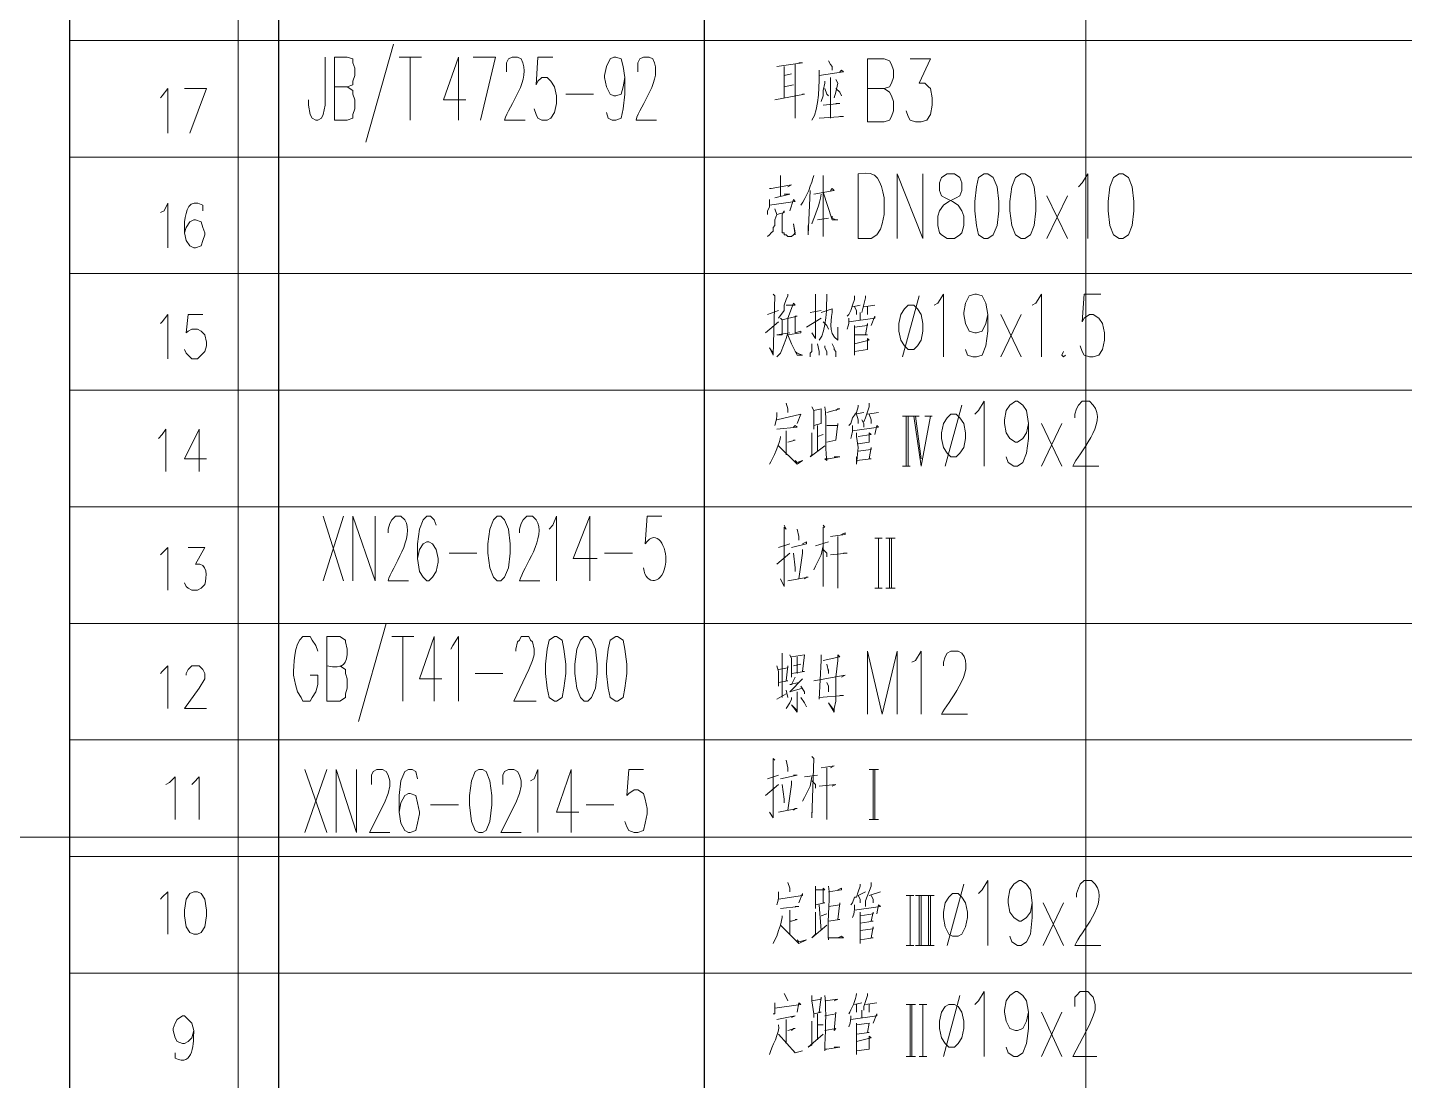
# Model space of a CAD drawing. Header units: millimetres. Extents: x 0 to 825, y 0 to 1167.
# Drawn here: x 556.7 to 690.6, y 209.8 to 312.3 of the extents above; entities that cross this region are included whole.
import ezdxf

# ---------------------------------------------------------------- set-up
doc = ezdxf.new("R2010")
doc.units = ezdxf.units.MM
doc.layers.add('1', color=7, linetype='Continuous')

msp = doc.modelspace()

# ---------------------------------------------------------------- linework, layer by layer
at = {"layer": '1', "color": 30, "lineweight": 9}
for points in [[(577.221732, 0.141732), (577.221732, 1166.901732)], [(659.661732, 0.141732), (659.661732, 1166.901732)], [(824.541732, 233.493732), (0.141732, 233.493732)]]:
    msp.add_lwpolyline(points, dxfattribs=at)
at = {"layer": '1', "color": 0, "lineweight": 25}
for points in [[(560.841732, 101.661732), (560.841732, 401.721732)], [(581.181732, 118.221732), (581.181732, 401.721732)], [(622.581732, 118.221732), (622.581732, 401.721732)]]:
    msp.add_lwpolyline(points, dxfattribs=at)
at = {"layer": '1', "color": 0, "lineweight": 9}
for points in [[(560.841732, 311.001732), (810.501732, 311.001732)], [(585.681732, 309.381732), (585.681732, 304.701732), (585.501732, 303.801732), (585.321732, 303.441732), (584.961732, 303.261732), (584.781732, 303.261732), (584.421732, 303.441732), (584.241732, 303.801732), (584.061732, 304.701732), (584.061732, 305.241732)], [(586.581732, 303.261732), (586.581732, 309.381732), (587.841732, 309.381732), (588.381732, 309.201732), (588.381732, 308.841732), (588.561732, 308.301732), (588.561732, 307.581732), (588.381732, 307.041732), (588.381732, 306.681732), (587.841732, 306.501732), (586.581732, 306.501732)], [(592.341732, 310.641732), (589.641732, 301.101732)], [(592.881732, 309.381732), (595.041732, 309.381732)], [(593.961732, 309.381732), (593.961732, 303.261732)], [(598.641732, 309.381732), (597.201732, 305.241732), (599.361732, 305.241732)], [(598.641732, 309.381732), (598.641732, 303.261732)], [(600.081732, 309.381732), (602.241732, 309.381732), (600.801732, 303.261732)], [(607.821732, 309.381732), (606.381732, 309.381732), (606.201732, 306.681732), (606.381732, 307.041732), (606.741732, 307.401732), (607.281732, 307.401732), (607.641732, 307.041732), (608.001732, 306.501732), (608.181732, 305.601732), (608.181732, 304.881732), (608.001732, 303.981732), (607.641732, 303.441732), (607.281732, 303.261732), (606.741732, 303.261732), (606.381732, 303.441732), (606.201732, 303.801732), (606.021732, 304.341732)], [(614.841732, 307.401732), (614.661732, 306.501732), (614.481732, 305.781732), (613.941732, 305.601732), (613.761732, 305.601732), (613.401732, 305.781732), (613.041732, 306.501732), (612.861732, 307.401732), (612.861732, 307.581732), (613.041732, 308.481732), (613.401732, 309.201732), (613.761732, 309.381732), (613.941732, 309.381732), (614.481732, 309.201732), (614.661732, 308.481732), (614.841732, 307.401732), (614.841732, 305.781732), (614.661732, 304.341732), (614.481732, 303.441732), (613.941732, 303.261732), (613.581732, 303.261732), (613.221732, 303.441732), (613.041732, 303.981732)], [(629.601732, 308.481732), (632.121732, 308.841732), (631.941732, 308.841732), (631.761732, 308.841732)], [(630.321732, 308.481732), (630.321732, 305.421732)], [(631.401732, 308.661732), (631.401732, 303.441732), (631.401732, 304.341732)], [(633.741732, 307.581732), (636.081732, 307.941732), (635.901732, 308.121732), (635.721732, 307.941732)], [(634.641732, 309.021732), (634.821732, 308.661732), (635.001732, 308.481732), (635.001732, 308.121732)], [(638.421732, 303.081732), (638.421732, 309.201732), (640.041732, 309.201732), (640.581732, 309.021732), (640.761732, 308.661732), (640.941732, 308.121732), (640.941732, 307.401732), (640.761732, 306.861732), (640.581732, 306.501732), (640.041732, 306.321732), (638.421732, 306.321732)], [(642.561732, 309.201732), (644.541732, 309.201732), (643.461732, 306.861732), (644.001732, 306.861732), (644.361732, 306.501732), (644.541732, 306.321732), (644.721732, 305.421732), (644.721732, 304.701732), (644.541732, 303.801732), (644.181732, 303.261732), (643.641732, 303.081732), (643.101732, 303.081732), (642.561732, 303.261732), (642.381732, 303.621732), (642.201732, 304.161732)], [(631.041732, 307.761732), (630.321732, 307.581732)], [(630.321732, 306.501732), (631.221732, 306.681732)], [(634.281732, 307.041732), (634.281732, 306.861732), (634.101732, 306.141732), (634.101732, 305.601732), (633.921732, 305.061732)], [(634.821732, 307.401732), (634.821732, 303.441732)], [(635.361732, 307.221732), (635.541732, 306.861732), (635.361732, 305.961732), (635.181732, 305.421732)], [(569.661732, 305.421732), (569.841732, 305.601732), (570.381732, 306.321732), (570.381732, 302.001732)], [(572.001732, 306.321732), (574.161732, 306.321732), (572.541732, 302.001732)], [(587.841732, 306.501732), (588.381732, 306.141732), (588.381732, 305.781732), (588.561732, 305.241732), (588.561732, 304.341732), (588.381732, 303.801732), (588.381732, 303.441732), (587.841732, 303.261732), (586.581732, 303.261732)], [(609.081732, 305.781732), (611.781732, 305.781732)], [(629.421732, 305.241732), (632.301732, 305.781732), (632.301732, 305.781732), (632.121732, 305.781732)], [(634.281732, 306.321732), (634.461732, 305.781732), (634.641732, 305.601732)], [(635.361732, 306.321732), (635.721732, 305.961732), (635.901732, 305.601732)], [(640.041732, 306.321732), (640.581732, 305.961732), (640.761732, 305.601732), (640.941732, 305.061732), (640.941732, 304.161732), (640.761732, 303.621732), (640.581732, 303.261732), (640.041732, 303.081732), (638.421732, 303.081732)], [(634.101732, 304.701732), (635.721732, 304.881732), (635.541732, 304.881732), (635.361732, 304.881732)], [(633.741732, 303.441732), (636.081732, 303.621732), (636.081732, 303.621732), (635.721732, 303.621732)], [(560.841732, 299.661732), (810.501732, 299.661732)], [(629.961732, 297.861732), (629.961732, 297.681732), (629.961732, 295.881732)], [(634.101732, 297.861732), (634.101732, 297.681732), (634.101732, 297.861732), (634.101732, 291.921732), (634.101732, 293.181732)], [(641.301732, 291.741732), (641.301732, 298.041732), (643.821732, 291.741732), (643.821732, 298.041732)], [(646.161732, 298.041732), (645.621732, 297.681732), (645.441732, 297.141732), (645.441732, 296.421732), (645.621732, 295.881732), (645.981732, 295.701732), (646.701732, 295.341732), (647.241732, 294.981732), (647.601732, 294.441732), (647.781732, 293.901732), (647.781732, 293.001732), (647.601732, 292.281732), (647.421732, 292.101732), (646.881732, 291.741732), (646.161732, 291.741732), (645.621732, 292.101732), (645.441732, 292.281732), (645.261732, 293.001732), (645.261732, 293.901732), (645.441732, 294.441732), (645.801732, 294.981732), (646.341732, 295.341732), (647.061732, 295.701732), (647.421732, 295.881732), (647.601732, 296.421732), (647.601732, 297.141732), (647.421732, 297.681732), (646.881732, 298.041732), (646.161732, 298.041732)], [(649.761732, 298.041732), (649.221732, 297.681732), (649.041732, 296.781732), (648.861732, 295.341732), (648.861732, 294.441732), (649.041732, 293.001732), (649.221732, 292.101732), (649.761732, 291.741732), (650.121732, 291.741732), (650.661732, 292.101732), (651.021732, 293.001732), (651.201732, 294.441732), (651.201732, 295.341732), (651.021732, 296.781732), (650.661732, 297.681732), (650.121732, 298.041732), (649.761732, 298.041732)], [(653.361732, 298.041732), (652.821732, 297.681732), (652.461732, 296.781732), (652.281732, 295.341732), (652.281732, 294.441732), (652.461732, 293.001732), (652.821732, 292.101732), (653.361732, 291.741732), (653.721732, 291.741732), (654.261732, 292.101732), (654.621732, 293.001732), (654.801732, 294.441732), (654.801732, 295.341732), (654.621732, 296.781732), (654.261732, 297.681732), (653.721732, 298.041732), (653.361732, 298.041732)], [(658.941732, 296.781732), (659.301732, 297.141732), (659.841732, 298.041732), (659.841732, 291.741732)], [(662.901732, 298.041732), (662.361732, 297.681732), (662.001732, 296.781732), (661.821732, 295.341732), (661.821732, 294.441732), (662.001732, 293.001732), (662.361732, 292.101732), (662.901732, 291.741732), (663.261732, 291.741732), (663.801732, 292.101732), (664.161732, 293.001732), (664.341732, 294.441732), (664.341732, 295.341732), (664.161732, 296.781732), (663.801732, 297.681732), (663.261732, 298.041732), (662.901732, 298.041732)], [(628.881732, 296.601732), (629.061732, 296.601732), (631.041732, 296.961732), (631.041732, 296.961732), (630.681732, 296.781732)], [(629.421732, 295.701732), (630.861732, 296.061732), (630.681732, 296.061732), (630.321732, 296.061732)], [(632.841732, 296.421732), (632.661732, 292.101732), (632.661732, 292.461732), (632.661732, 293.001732)], [(633.201732, 296.061732), (635.181732, 296.421732), (635.001732, 296.601732), (634.821732, 296.421732)], [(634.101732, 296.241732), (635.001732, 293.541732), (635.541732, 293.541732), (635.361732, 293.541732), (635.001732, 293.721732), (635.001732, 293.901732)], [(569.661732, 294.261732), (570.021732, 294.441732), (570.381732, 295.161732), (570.381732, 290.841732)], [(628.881732, 295.521732), (628.881732, 295.161732), (628.881732, 294.801732), (628.701732, 294.441732), (628.701732, 294.081732)], [(629.421732, 294.621732), (629.601732, 294.081732), (629.421732, 293.541732), (629.421732, 293.001732), (629.241732, 292.821732), (629.241732, 292.461732), (629.061732, 292.281732), (628.881732, 292.101732), (628.701732, 291.921732)], [(628.881732, 294.981732), (631.401732, 295.341732), (631.221732, 295.521732), (630.861732, 294.441732)], [(655.881732, 291.741732), (657.861732, 295.881732)], [(657.861732, 291.741732), (655.881732, 295.881732)], [(629.601732, 294.081732), (630.321732, 294.261732), (630.321732, 294.441732), (630.141732, 294.081732), (630.141732, 292.281732), (630.321732, 292.281732), (630.321732, 292.101732), (630.501732, 292.101732), (630.681732, 291.921732), (631.041732, 291.921732), (631.221732, 292.101732), (631.401732, 292.281732), (631.221732, 293.181732), (631.401732, 292.101732)], [(634.641732, 293.721732), (633.561732, 293.541732)], [(560.841732, 288.321732), (810.501732, 288.321732)], [(629.241732, 286.341732), (629.421732, 286.161732), (629.421732, 286.161732), (629.241732, 280.401732), (628.881732, 281.121732), (629.241732, 280.581732)], [(630.501732, 285.261732), (631.401732, 285.261732), (631.221732, 285.441732), (630.681732, 284.001732), (630.681732, 283.281732), (630.681732, 282.561732), (630.501732, 282.021732), (630.321732, 281.481732), (629.961732, 280.581732), (629.781732, 280.401732), (629.601732, 280.221732)], [(629.781732, 284.001732), (630.321732, 284.721732), (630.321732, 285.261732), (630.501732, 285.801732), (630.681732, 286.161732), (630.681732, 286.341732)], [(633.381732, 286.341732), (633.381732, 282.561732), (633.381732, 282.021732), (633.381732, 282.021732), (633.021732, 282.561732)], [(637.161732, 286.161732), (637.161732, 285.801732), (636.981732, 285.261732), (636.801732, 284.721732), (636.801732, 284.721732), (636.621732, 284.361732), (636.441732, 284.181732)], [(636.981732, 285.081732), (637.701732, 285.261732)], [(638.241732, 286.161732), (638.241732, 285.981732), (637.881732, 284.541732)], [(638.061732, 285.081732), (639.141732, 285.261732)], [(642.381732, 285.261732), (642.021732, 284.901732), (641.661732, 284.361732), (641.481732, 283.461732), (641.481732, 282.741732), (641.661732, 281.841732), (642.021732, 281.301732), (642.381732, 280.941732), (642.921732, 280.941732), (643.281732, 281.301732), (643.641732, 281.841732), (643.821732, 282.741732), (643.821732, 283.461732), (643.641732, 284.361732), (643.281732, 284.901732), (642.921732, 285.261732), (642.381732, 285.261732)], [(643.461732, 286.161732), (641.841732, 280.221732)], [(644.901732, 285.261732), (645.261732, 285.441732), (645.801732, 286.341732), (645.801732, 280.221732)], [(650.121732, 284.361732), (649.941732, 283.461732), (649.581732, 282.741732), (649.041732, 282.561732), (648.861732, 282.561732), (648.321732, 282.741732), (647.961732, 283.461732), (647.781732, 284.361732), (647.781732, 284.541732), (647.961732, 285.441732), (648.321732, 286.161732), (648.861732, 286.341732), (649.041732, 286.341732), (649.581732, 286.161732), (649.941732, 285.441732), (650.121732, 284.361732), (650.121732, 282.741732), (649.941732, 281.301732), (649.581732, 280.401732), (649.041732, 280.221732), (648.681732, 280.221732), (648.141732, 280.401732), (647.961732, 280.941732)], [(654.441732, 285.261732), (654.801732, 285.441732), (655.341732, 286.341732), (655.341732, 280.221732)], [(661.101732, 286.341732), (659.481732, 286.341732), (659.301732, 283.641732), (659.481732, 284.001732), (660.021732, 284.361732), (660.381732, 284.361732), (660.921732, 284.001732), (661.281732, 283.461732), (661.461732, 282.561732), (661.461732, 281.841732), (661.281732, 280.941732), (660.921732, 280.401732), (660.381732, 280.221732), (660.021732, 280.221732), (659.481732, 280.401732), (659.301732, 280.761732), (659.121732, 281.301732)], [(569.661732, 283.461732), (569.841732, 283.641732), (570.381732, 284.361732), (570.381732, 280.041732)], [(573.801732, 284.361732), (572.361732, 284.361732), (572.181732, 282.561732), (572.361732, 282.741732), (572.721732, 282.921732), (573.261732, 282.921732), (573.621732, 282.741732), (573.981732, 282.381732), (574.161732, 281.661732), (574.161732, 281.301732), (573.981732, 280.761732), (573.621732, 280.401732), (573.261732, 280.041732), (572.721732, 280.041732), (572.361732, 280.401732), (572.181732, 280.581732), (572.001732, 280.941732)], [(628.701732, 284.361732), (629.781732, 284.721732)], [(631.401732, 280.761732), (631.581732, 280.581732), (632.121732, 280.401732), (631.581732, 280.401732), (631.041732, 281.481732), (630.681732, 282.381732), (631.941732, 282.561732), (631.941732, 282.741732), (631.401732, 282.561732), (631.401732, 284.181732), (631.581732, 284.181732), (630.141732, 283.821732), (629.961732, 284.001732), (630.141732, 283.821732), (630.141732, 282.381732), (629.601732, 282.381732), (630.861732, 282.561732)], [(632.481732, 283.101732), (633.921732, 284.001732)], [(632.841732, 284.541732), (633.921732, 284.721732)], [(636.621732, 283.641732), (639.141732, 284.001732), (639.141732, 284.181732), (638.781732, 283.281732)], [(637.161732, 285.081732), (637.341732, 284.721732), (637.341732, 284.361732)], [(637.701732, 284.541732), (637.701732, 284.181732), (637.701732, 283.821732)], [(638.421732, 285.081732), (638.421732, 284.721732), (638.421732, 284.361732)], [(651.381732, 280.221732), (653.361732, 284.361732)], [(653.361732, 280.221732), (651.381732, 284.361732)], [(628.521732, 282.561732), (629.781732, 283.641732)], [(634.101732, 283.641732), (634.461732, 283.281732), (634.641732, 282.921732)], [(637.161732, 283.101732), (638.421732, 283.281732), (638.421732, 283.461732), (638.241732, 282.381732), (638.421732, 282.381732), (637.161732, 282.381732)], [(637.161732, 283.281732), (637.161732, 283.101732), (637.161732, 282.021732), (637.161732, 280.401732), (637.161732, 280.941732)], [(633.021732, 281.481732), (633.021732, 281.301732), (633.021732, 280.761732), (632.841732, 280.581732), (632.841732, 280.221732)], [(633.561732, 281.481732), (633.741732, 280.761732), (633.741732, 280.401732)], [(634.281732, 281.301732), (634.281732, 281.121732), (634.461732, 280.761732), (634.461732, 280.401732)], [(635.001732, 281.481732), (635.181732, 281.121732), (635.181732, 280.941732), (635.361732, 280.761732), (635.361732, 280.401732), (635.361732, 280.221732)], [(637.161732, 281.481732), (638.601732, 281.841732), (638.421732, 282.021732), (638.421732, 280.941732), (638.421732, 280.941732), (637.161732, 280.761732)], [(657.501732, 280.761732), (657.321732, 280.401732), (657.501732, 280.221732), (657.681732, 280.401732)], [(560.841732, 276.981732), (810.501732, 276.981732)], [(648.861732, 274.641732), (649.221732, 275.001732), (649.761732, 275.901732), (649.761732, 269.601732)], [(654.081732, 273.741732), (653.901732, 272.841732), (653.541732, 272.301732), (653.001732, 271.941732), (652.821732, 271.941732), (652.281732, 272.301732), (651.921732, 272.841732), (651.741732, 273.741732), (651.741732, 274.101732), (651.921732, 275.001732), (652.281732, 275.541732), (652.821732, 275.901732), (653.001732, 275.901732), (653.541732, 275.541732), (653.901732, 275.001732), (654.081732, 273.741732), (654.081732, 272.301732), (653.901732, 270.861732), (653.541732, 269.961732), (653.001732, 269.601732), (652.641732, 269.601732), (652.101732, 269.961732), (651.921732, 270.501732)], [(629.601732, 274.101732), (631.941732, 274.641732), (631.941732, 274.641732), (631.581732, 273.741732)], [(630.501732, 275.721732), (630.681732, 275.181732), (630.681732, 275.001732), (630.681732, 274.821732)], [(633.021732, 275.361732), (633.201732, 275.001732), (633.201732, 273.741732), (633.201732, 273.201732), (633.201732, 273.561732), (633.921732, 273.741732), (633.921732, 273.741732), (633.921732, 275.181732), (633.921732, 275.181732), (633.201732, 275.001732)], [(634.461732, 274.821732), (635.721732, 275.181732), (635.541732, 275.181732), (635.361732, 275.001732)], [(637.521732, 275.541732), (637.521732, 275.361732), (637.341732, 274.821732), (636.981732, 274.281732), (636.981732, 274.281732), (636.801732, 273.741732), (636.621732, 273.561732)], [(637.161732, 274.641732), (638.061732, 274.821732)], [(637.341732, 274.641732), (637.521732, 274.101732), (637.521732, 273.741732)], [(638.601732, 275.721732), (638.601732, 275.361732), (638.241732, 274.281732), (638.061732, 273.921732)], [(638.421732, 274.641732), (639.501732, 274.821732)], [(638.601732, 274.641732), (638.781732, 274.101732), (638.781732, 273.741732)], [(646.521732, 274.641732), (646.161732, 274.281732), (645.801732, 273.741732), (645.621732, 272.841732), (645.621732, 272.301732), (645.801732, 271.401732), (646.161732, 270.861732), (646.521732, 270.501732), (647.061732, 270.501732), (647.421732, 270.861732), (647.781732, 271.401732), (647.961732, 272.301732), (647.961732, 272.841732), (647.781732, 273.741732), (647.421732, 274.281732), (647.061732, 274.641732), (646.521732, 274.641732)], [(647.601732, 275.541732), (645.981732, 269.601732)], [(569.481732, 272.301732), (569.841732, 272.661732), (570.201732, 273.201732), (570.201732, 269.061732)], [(573.441732, 273.201732), (572.001732, 270.321732), (574.161732, 270.321732)], [(573.441732, 273.201732), (573.441732, 269.061732)], [(629.601732, 273.201732), (631.581732, 273.381732), (631.401732, 273.561732), (631.221732, 273.381732)], [(633.561732, 273.561732), (633.561732, 271.041732)], [(634.461732, 273.561732), (635.541732, 273.561732), (635.541732, 273.741732), (635.361732, 272.121732), (635.361732, 272.121732), (634.461732, 271.941732)], [(636.981732, 273.021732), (639.501732, 273.381732), (639.321732, 273.561732), (639.141732, 272.661732)], [(637.881732, 274.101732), (638.061732, 273.741732), (638.061732, 273.381732)], [(641.841732, 274.461732), (642.741732, 274.461732)], [(642.201732, 269.601732), (642.201732, 274.461732)], [(642.381732, 274.461732), (642.381732, 269.601732)], [(642.741732, 274.461732), (643.461732, 274.461732)], [(642.921732, 274.461732), (643.641732, 269.601732), (644.541732, 274.461732)], [(643.101732, 274.461732), (643.641732, 270.321732)], [(644.001732, 274.461732), (644.721732, 274.461732)], [(655.341732, 269.601732), (657.321732, 273.741732)], [(657.321732, 269.601732), (655.341732, 273.741732)], [(630.501732, 273.021732), (630.501732, 270.681732)], [(630.681732, 271.941732), (630.681732, 271.941732), (631.401732, 272.121732), (631.401732, 272.121732), (631.221732, 272.121732)], [(633.021732, 272.841732), (633.021732, 270.681732), (632.841732, 270.501732), (634.281732, 271.581732)], [(633.561732, 272.481732), (634.101732, 272.661732)], [(637.341732, 272.841732), (637.341732, 272.481732), (637.521732, 271.401732), (637.341732, 269.781732), (637.341732, 270.501732)], [(637.521732, 272.481732), (638.781732, 272.661732), (638.601732, 272.841732), (638.601732, 271.941732), (638.601732, 271.941732), (637.521732, 271.761732)], [(629.781732, 271.581732), (629.781732, 271.581732), (631.581732, 269.781732), (632.121732, 270.141732), (631.581732, 269.961732), (631.401732, 270.141732)], [(637.521732, 271.041732), (638.781732, 271.221732), (638.781732, 271.401732), (638.601732, 270.321732), (638.781732, 270.321732), (637.341732, 270.141732)], [(641.841732, 269.601732), (642.561732, 269.601732)], [(560.841732, 265.641732), (810.501732, 265.641732)], [(585.501732, 258.441732), (587.481732, 264.741732)], [(585.501732, 264.741732), (587.481732, 258.441732)], [(588.381732, 258.441732), (588.381732, 264.741732), (590.541732, 258.441732), (590.541732, 264.741732)], [(596.481732, 263.841732), (596.301732, 264.381732), (595.941732, 264.741732), (595.581732, 264.741732), (595.221732, 264.381732), (594.861732, 263.481732), (594.681732, 262.041732), (594.681732, 260.601732), (594.861732, 259.341732), (595.221732, 258.801732), (595.581732, 258.441732), (595.761732, 258.441732), (596.121732, 258.801732), (596.481732, 259.341732), (596.661732, 260.241732), (596.661732, 260.601732), (596.481732, 261.501732), (596.121732, 262.041732), (595.761732, 262.221732), (595.581732, 262.221732), (595.221732, 262.041732), (594.861732, 261.501732), (594.681732, 260.601732)], [(602.421732, 264.741732), (602.061732, 264.381732), (601.701732, 263.481732), (601.521732, 262.041732), (601.521732, 261.141732), (601.701732, 259.701732), (602.061732, 258.801732), (602.421732, 258.441732), (602.781732, 258.441732), (603.141732, 258.801732), (603.501732, 259.701732), (603.681732, 261.141732), (603.681732, 262.041732), (603.501732, 263.481732), (603.141732, 264.381732), (602.781732, 264.741732), (602.421732, 264.741732)], [(607.461732, 263.481732), (607.821732, 263.841732), (608.181732, 264.741732), (608.181732, 258.441732)], [(611.421732, 264.741732), (609.801732, 260.601732), (612.141732, 260.601732)], [(611.421732, 264.741732), (611.421732, 258.441732)], [(630.321732, 263.841732), (630.501732, 263.481732), (630.321732, 263.661732), (630.321732, 258.441732), (630.321732, 258.081732), (630.321732, 257.901732), (630.321732, 257.901732), (629.961732, 258.621732), (630.321732, 257.901732), (630.321732, 258.081732)], [(634.101732, 263.841732), (634.281732, 263.661732), (634.101732, 263.661732), (634.101732, 257.901732), (634.101732, 258.081732), (634.101732, 258.441732)], [(631.581732, 263.481732), (631.761732, 262.761732), (631.761732, 262.401732)], [(634.821732, 262.761732), (636.261732, 262.941732), (636.261732, 263.121732), (635.901732, 262.941732)], [(635.541732, 262.761732), (635.541732, 257.721732), (635.541732, 258.081732), (635.541732, 258.441732)], [(639.141732, 262.581732), (639.861732, 262.581732)], [(639.501732, 262.581732), (639.501732, 257.721732)], [(639.501732, 257.721732), (639.501732, 262.581732)], [(640.221732, 262.581732), (641.121732, 262.581732)], [(640.581732, 262.581732), (640.581732, 257.721732)], [(640.761732, 257.721732), (640.761732, 262.581732)], [(569.661732, 260.961732), (569.841732, 261.141732), (570.381732, 261.681732), (570.381732, 257.541732)], [(597.741732, 261.141732), (600.441732, 261.141732)], [(612.861732, 261.141732), (615.561732, 261.141732)], [(629.601732, 260.061732), (630.861732, 261.141732)], [(629.781732, 261.681732), (630.861732, 262.041732)], [(631.041732, 261.681732), (632.481732, 262.041732), (632.481732, 262.221732), (632.121732, 262.041732)], [(631.221732, 261.141732), (631.401732, 259.701732), (631.401732, 259.341732)], [(632.121732, 261.501732), (632.121732, 261.141732), (631.761732, 258.621732)], [(634.101732, 261.861732), (633.921732, 260.961732), (633.561732, 260.241732), (633.381732, 259.881732), (633.201732, 259.521732)], [(633.381732, 261.861732), (634.641732, 262.221732)], [(634.101732, 261.501732), (634.461732, 261.141732), (634.461732, 260.781732)], [(634.821732, 260.961732), (636.441732, 261.141732), (636.441732, 261.141732), (636.081732, 261.141732)], [(630.681732, 258.441732), (632.661732, 258.801732), (632.481732, 258.801732), (632.301732, 258.621732)], [(639.141732, 257.721732), (639.861732, 257.721732)], [(640.221732, 257.721732), (641.121732, 257.721732)], [(560.841732, 254.301732), (810.501732, 254.301732)], [(591.621732, 254.301732), (588.921732, 244.761732)], [(592.161732, 253.041732), (594.321732, 253.041732)], [(593.241732, 253.041732), (593.241732, 246.741732)], [(596.301732, 253.041732), (594.861732, 248.901732), (597.021732, 248.901732)], [(596.301732, 253.041732), (596.301732, 246.741732)], [(597.921732, 251.781732), (598.101732, 252.141732), (598.641732, 253.041732), (598.641732, 246.741732)], [(604.221732, 251.601732), (604.221732, 251.781732), (604.401732, 252.501732), (604.581732, 252.681732), (604.761732, 253.041732), (605.481732, 253.041732), (605.661732, 252.681732), (605.841732, 252.501732), (606.021732, 251.781732), (606.021732, 251.241732), (605.841732, 250.701732), (605.481732, 249.801732), (604.041732, 246.741732), (606.201732, 246.741732)], [(608.001732, 253.041732), (607.461732, 252.681732), (607.281732, 251.781732), (607.101732, 250.341732), (607.101732, 249.441732), (607.281732, 248.001732), (607.461732, 247.101732), (608.001732, 246.741732), (608.181732, 246.741732), (608.721732, 247.101732), (608.901732, 248.001732), (609.081732, 249.441732), (609.081732, 250.341732), (608.901732, 251.781732), (608.721732, 252.681732), (608.181732, 253.041732), (608.001732, 253.041732)], [(610.881732, 253.041732), (610.521732, 252.681732), (610.161732, 251.781732), (609.981732, 250.341732), (609.981732, 249.441732), (610.161732, 248.001732), (610.521732, 247.101732), (610.881732, 246.741732), (611.241732, 246.741732), (611.601732, 247.101732), (611.961732, 248.001732), (612.141732, 249.441732), (612.141732, 250.341732), (611.961732, 251.781732), (611.601732, 252.681732), (611.241732, 253.041732), (610.881732, 253.041732)], [(613.941732, 253.041732), (613.401732, 252.681732), (613.221732, 251.781732), (613.041732, 250.341732), (613.041732, 249.441732), (613.221732, 248.001732), (613.401732, 247.101732), (613.941732, 246.741732), (614.121732, 246.741732), (614.661732, 247.101732), (614.841732, 248.001732), (615.021732, 249.441732), (615.021732, 250.341732), (614.841732, 251.781732), (614.661732, 252.681732), (614.121732, 253.041732), (613.941732, 253.041732)], [(630.141732, 251.421732), (630.141732, 251.061732), (630.141732, 247.101732)], [(630.861732, 251.241732), (631.041732, 250.881732), (631.041732, 249.081732), (631.041732, 249.441732), (632.301732, 249.621732), (632.121732, 249.621732), (632.301732, 251.241732), (632.301732, 251.241732), (631.041732, 251.061732)], [(631.581732, 251.061732), (631.581732, 249.441732)], [(633.921732, 251.241732), (633.921732, 250.701732), (633.741732, 246.921732), (633.741732, 247.101732), (636.081732, 247.281732), (635.901732, 247.281732), (635.721732, 247.281732)], [(634.101732, 250.701732), (635.721732, 251.061732), (635.541732, 251.241732), (635.541732, 250.701732), (635.361732, 249.081732), (635.361732, 248.001732), (635.361732, 247.821732), (635.361732, 246.741732), (635.181732, 246.021732), (635.181732, 245.841732), (635.181732, 245.661732), (634.641732, 246.561732), (635.181732, 245.841732)], [(638.421732, 245.481732), (638.421732, 251.601732), (639.861732, 245.481732), (641.301732, 251.601732), (641.301732, 245.481732)], [(642.741732, 250.521732), (643.101732, 250.701732), (643.641732, 251.601732), (643.641732, 245.481732)], [(569.661732, 249.441732), (569.841732, 249.621732), (570.381732, 250.161732), (570.381732, 246.021732)], [(572.181732, 249.261732), (572.181732, 249.441732), (572.361732, 249.801732), (572.541732, 249.981732), (572.721732, 250.161732), (573.441732, 250.161732), (573.621732, 249.981732), (573.801732, 249.801732), (573.981732, 249.441732), (573.981732, 248.901732), (573.441732, 248.001732), (572.001732, 246.021732), (574.161732, 246.021732)], [(587.121732, 250.161732), (587.661732, 249.801732), (587.661732, 249.441732), (587.841732, 248.901732), (587.841732, 248.001732), (587.661732, 247.461732), (587.661732, 247.101732), (587.121732, 246.741732), (585.861732, 246.741732)], [(600.261732, 249.441732), (602.961732, 249.441732)], [(629.601732, 250.161732), (629.781732, 249.621732), (629.781732, 248.181732), (629.781732, 248.541732), (630.681732, 248.721732), (630.501732, 248.721732), (630.681732, 250.161732), (630.681732, 249.981732), (629.781732, 249.801732)], [(631.401732, 249.081732), (631.041732, 248.361732), (630.861732, 248.361732), (631.761732, 248.541732)], [(631.221732, 250.161732), (631.941732, 250.341732)], [(633.201732, 248.721732), (636.261732, 249.261732), (636.261732, 249.261732), (635.901732, 249.081732)], [(634.461732, 250.341732), (634.641732, 249.621732), (634.641732, 249.441732), (634.641732, 249.801732)], [(630.501732, 247.821732), (630.681732, 247.101732)], [(632.121732, 248.901732), (630.861732, 247.641732), (630.861732, 247.641732), (632.121732, 248.001732)], [(631.941732, 248.181732), (632.301732, 247.641732), (632.301732, 247.461732)], [(634.461732, 248.541732), (634.641732, 248.181732), (634.641732, 247.641732), (634.641732, 248.001732)], [(629.601732, 246.921732), (630.501732, 247.461732)], [(631.041732, 247.101732), (631.041732, 246.921732), (630.861732, 246.561732), (630.501732, 246.021732)], [(631.581732, 247.641732), (631.581732, 245.841732), (631.581732, 245.661732), (631.041732, 246.381732), (631.581732, 245.841732)], [(631.941732, 247.101732), (632.301732, 246.561732), (632.481732, 246.201732)], [(560.841732, 242.961732), (810.501732, 242.961732)], [(629.241732, 241.161732), (629.421732, 240.981732), (629.241732, 241.161732), (629.241732, 235.581732), (629.241732, 235.401732), (629.241732, 235.401732), (628.881732, 235.941732), (629.241732, 235.401732), (629.241732, 235.581732)], [(633.021732, 241.341732), (633.201732, 241.161732), (633.201732, 241.161732), (633.021732, 235.401732), (633.021732, 235.941732)], [(583.701732, 233.961732), (585.861732, 240.081732)], [(583.701732, 240.081732), (585.861732, 233.961732)], [(586.761732, 233.961732), (586.761732, 240.081732), (588.741732, 233.961732), (588.741732, 240.081732)], [(590.181732, 238.641732), (590.181732, 239.001732), (590.181732, 239.541732), (590.361732, 239.901732), (590.721732, 240.081732), (591.261732, 240.081732), (591.621732, 239.901732), (591.801732, 239.541732), (591.981732, 239.001732), (591.981732, 238.461732), (591.801732, 237.741732), (591.441732, 236.841732), (590.001732, 233.961732), (591.981732, 233.961732)], [(594.681732, 239.181732), (594.501732, 239.901732), (594.141732, 240.081732), (593.781732, 240.081732), (593.421732, 239.901732), (593.061732, 239.001732), (592.881732, 237.561732), (592.881732, 235.941732), (593.061732, 234.861732), (593.421732, 234.141732), (593.781732, 233.961732), (593.961732, 233.961732), (594.501732, 234.141732), (594.681732, 234.861732), (594.861732, 235.761732), (594.861732, 235.941732), (594.681732, 236.841732), (594.501732, 237.561732), (593.961732, 237.741732), (593.781732, 237.741732), (593.421732, 237.561732), (593.061732, 236.841732), (592.881732, 235.941732)], [(600.621732, 240.081732), (600.261732, 239.901732), (599.901732, 239.001732), (599.721732, 237.561732), (599.721732, 236.661732), (599.901732, 235.041732), (600.261732, 234.141732), (600.621732, 233.961732), (600.981732, 233.961732), (601.341732, 234.141732), (601.701732, 235.041732), (601.881732, 236.661732), (601.881732, 237.561732), (601.701732, 239.001732), (601.341732, 239.901732), (600.981732, 240.081732), (600.621732, 240.081732)], [(602.961732, 238.641732), (602.961732, 239.001732), (602.961732, 239.541732), (603.141732, 239.901732), (603.501732, 240.081732), (604.041732, 240.081732), (604.401732, 239.901732), (604.581732, 239.541732), (604.761732, 239.001732), (604.761732, 238.461732), (604.581732, 237.741732), (604.221732, 236.841732), (602.781732, 233.961732), (604.761732, 233.961732)], [(605.661732, 239.001732), (606.021732, 239.181732), (606.381732, 240.081732), (606.381732, 233.961732)], [(609.621732, 240.081732), (608.181732, 235.941732), (610.341732, 235.941732)], [(609.621732, 240.081732), (609.621732, 233.961732)], [(616.641732, 240.081732), (615.201732, 240.081732), (615.021732, 237.561732), (615.201732, 237.741732), (615.741732, 238.101732), (616.101732, 238.101732), (616.641732, 237.741732), (616.821732, 237.201732), (617.001732, 236.301732), (617.001732, 235.761732), (616.821732, 234.861732), (616.641732, 234.141732), (616.101732, 233.961732), (615.741732, 233.961732), (615.201732, 234.141732), (615.021732, 234.501732), (614.841732, 235.041732)], [(630.501732, 240.981732), (630.681732, 240.261732), (630.681732, 239.901732)], [(633.921732, 240.261732), (635.181732, 240.441732), (635.181732, 240.441732), (634.821732, 240.261732)], [(634.461732, 240.261732), (634.461732, 235.221732), (634.461732, 235.581732), (634.461732, 235.941732)], [(638.601732, 240.081732), (639.501732, 240.081732)], [(638.961732, 240.081732), (638.961732, 235.221732)], [(639.141732, 235.221732), (639.141732, 240.081732)], [(570.201732, 238.641732), (570.561732, 238.821732), (571.101732, 239.361732), (571.101732, 235.221732)], [(572.721732, 238.641732), (572.901732, 238.821732), (573.441732, 239.361732), (573.441732, 235.221732)], [(628.521732, 237.561732), (629.781732, 238.641732)], [(628.701732, 239.181732), (629.781732, 239.541732)], [(629.961732, 239.181732), (631.581732, 239.541732), (631.401732, 239.541732), (631.221732, 239.541732)], [(630.141732, 238.641732), (630.321732, 237.201732), (630.321732, 236.841732)], [(631.041732, 239.001732), (631.041732, 238.641732), (630.681732, 236.121732)], [(633.021732, 239.361732), (632.841732, 238.461732), (632.481732, 237.741732), (632.301732, 237.381732), (632.121732, 237.021732)], [(632.301732, 239.361732), (633.561732, 239.541732)], [(633.021732, 239.001732), (633.381732, 238.641732), (633.381732, 238.281732)], [(633.741732, 238.461732), (635.361732, 238.641732), (635.361732, 238.641732), (635.001732, 238.461732)], [(595.941732, 236.661732), (598.641732, 236.661732)], [(611.061732, 236.661732), (613.761732, 236.661732)], [(629.781732, 235.941732), (631.581732, 236.301732), (631.401732, 236.301732), (631.221732, 236.121732)], [(638.601732, 235.221732), (639.501732, 235.221732)], [(560.841732, 231.621732), (810.501732, 231.621732)], [(630.681732, 229.101732), (630.861732, 228.561732), (630.861732, 228.381732), (630.861732, 228.201732)], [(638.781732, 229.101732), (638.781732, 228.741732), (638.241732, 227.301732)], [(649.221732, 228.021732), (649.581732, 228.381732), (650.121732, 229.281732), (650.121732, 222.981732)], [(654.441732, 227.121732), (654.261732, 226.221732), (653.901732, 225.681732), (653.361732, 225.321732), (653.181732, 225.321732), (652.641732, 225.681732), (652.281732, 226.221732), (652.101732, 227.121732), (652.101732, 227.481732), (652.281732, 228.381732), (652.641732, 228.921732), (653.181732, 229.281732), (653.361732, 229.281732), (653.901732, 228.921732), (654.261732, 228.381732), (654.441732, 227.121732), (654.441732, 225.681732), (654.261732, 224.061732), (653.901732, 223.341732), (653.361732, 222.981732), (653.001732, 222.981732), (652.461732, 223.341732), (652.281732, 223.881732)], [(569.661732, 227.481732), (569.841732, 227.661732), (570.381732, 228.201732), (570.381732, 224.061732)], [(572.901732, 228.201732), (572.541732, 228.021732), (572.181732, 227.481732), (572.001732, 226.401732), (572.001732, 225.861732), (572.181732, 224.781732), (572.541732, 224.241732), (572.901732, 224.061732), (573.261732, 224.061732), (573.621732, 224.241732), (573.981732, 224.781732), (574.161732, 225.861732), (574.161732, 226.401732), (573.981732, 227.481732), (573.621732, 228.021732), (573.261732, 228.201732), (572.901732, 228.201732)], [(629.781732, 227.481732), (632.121732, 227.841732), (632.121732, 228.021732), (631.761732, 227.121732)], [(633.381732, 228.741732), (633.381732, 228.381732), (633.381732, 227.121732), (633.381732, 226.581732), (633.381732, 226.941732), (634.281732, 227.121732), (634.101732, 227.121732), (634.101732, 228.561732), (634.281732, 228.381732), (633.381732, 228.381732)], [(634.641732, 228.201732), (635.901732, 228.381732), (635.901732, 228.561732), (635.541732, 228.381732)], [(637.701732, 228.921732), (637.701732, 228.741732), (637.521732, 228.201732), (637.341732, 227.661732), (637.161732, 227.661732), (636.981732, 227.121732), (636.801732, 226.941732)], [(637.521732, 227.841732), (638.241732, 228.201732)], [(637.521732, 227.841732), (637.701732, 227.481732), (637.701732, 227.121732)], [(638.601732, 227.841732), (639.681732, 228.201732)], [(638.781732, 227.841732), (638.961732, 227.481732), (638.961732, 227.121732)], [(642.201732, 227.841732), (642.921732, 227.841732)], [(642.561732, 222.981732), (642.561732, 227.841732)], [(642.561732, 227.841732), (642.561732, 222.981732)], [(643.101732, 227.841732), (644.001732, 227.841732)], [(643.461732, 222.981732), (643.461732, 227.841732)], [(643.641732, 227.841732), (643.641732, 222.981732)], [(644.001732, 227.841732), (644.901732, 227.841732)], [(644.361732, 222.981732), (644.361732, 227.841732)], [(644.541732, 227.841732), (644.541732, 222.981732)], [(646.701732, 228.021732), (646.341732, 227.661732), (645.981732, 227.121732), (645.801732, 226.221732), (645.801732, 225.681732), (645.981732, 224.781732), (646.341732, 224.061732), (646.701732, 223.881732), (647.241732, 223.881732), (647.601732, 224.061732), (647.961732, 224.781732), (648.141732, 225.681732), (648.141732, 226.221732), (647.961732, 227.121732), (647.601732, 227.661732), (647.241732, 228.021732), (646.701732, 228.021732)], [(647.781732, 228.921732), (646.161732, 222.981732)], [(629.961732, 226.581732), (631.761732, 226.761732), (631.581732, 226.761732), (631.401732, 226.761732)], [(630.861732, 226.401732), (630.861732, 224.061732)], [(633.741732, 226.941732), (633.921732, 224.421732)], [(634.641732, 226.761732), (635.721732, 226.941732), (635.721732, 227.121732), (635.541732, 225.501732), (635.721732, 225.501732), (634.641732, 225.321732)], [(637.161732, 226.401732), (639.681732, 226.761732), (639.501732, 226.941732), (639.321732, 226.041732)], [(638.241732, 227.301732), (638.241732, 227.121732), (638.241732, 226.761732)], [(655.521732, 222.981732), (657.501732, 227.121732)], [(657.501732, 222.981732), (655.521732, 227.121732)], [(630.141732, 225.861732), (630.141732, 225.681732), (629.961732, 224.961732), (629.781732, 224.421732), (629.601732, 223.881732), (629.421732, 223.521732), (629.241732, 223.161732)], [(629.961732, 224.961732), (629.961732, 224.961732), (631.761732, 223.161732), (632.481732, 223.521732), (631.761732, 223.341732), (631.581732, 223.521732)], [(630.861732, 225.321732), (631.041732, 225.321732), (631.581732, 225.501732), (631.581732, 225.501732), (631.401732, 225.501732)], [(633.381732, 226.221732), (633.381732, 224.061732), (633.021732, 223.701732), (634.461732, 224.961732)], [(633.921732, 225.861732), (634.461732, 226.041732)], [(637.701732, 226.221732), (637.701732, 225.861732), (637.701732, 224.781732), (637.701732, 223.161732), (637.701732, 223.881732)], [(637.701732, 225.861732), (638.961732, 226.041732), (638.961732, 226.221732), (638.781732, 225.321732), (638.961732, 225.321732), (637.701732, 225.141732)], [(637.701732, 224.421732), (638.961732, 224.601732), (638.961732, 224.781732), (638.781732, 223.701732), (638.961732, 223.701732), (637.701732, 223.521732)], [(642.201732, 222.981732), (642.921732, 222.981732)], [(643.101732, 222.981732), (644.001732, 222.981732)], [(644.001732, 222.981732), (644.901732, 222.981732)], [(560.841732, 220.281732), (810.501732, 220.281732)], [(630.321732, 218.301732), (630.501732, 217.941732), (630.681732, 217.581732), (630.681732, 217.581732)], [(638.421732, 218.301732), (638.421732, 218.121732), (638.061732, 217.041732), (638.061732, 216.681732)], [(648.861732, 217.221732), (649.221732, 217.581732), (649.761732, 218.481732), (649.761732, 212.181732)], [(654.081732, 216.501732), (653.901732, 215.601732), (653.541732, 214.881732), (653.001732, 214.701732), (652.821732, 214.701732), (652.281732, 214.881732), (651.921732, 215.601732), (651.741732, 216.501732), (651.741732, 216.681732), (651.921732, 217.581732), (652.281732, 218.121732), (652.821732, 218.481732), (653.001732, 218.481732), (653.541732, 218.121732), (653.901732, 217.581732), (654.081732, 216.501732), (654.081732, 214.881732), (653.901732, 213.441732), (653.541732, 212.541732), (653.001732, 212.181732), (652.641732, 212.181732), (652.101732, 212.541732), (651.921732, 213.081732)], [(658.581732, 217.041732), (658.581732, 217.221732), (658.581732, 217.941732), (658.761732, 218.121732), (659.121732, 218.481732), (659.841732, 218.481732), (660.201732, 218.121732), (660.381732, 217.941732), (660.561732, 217.221732), (660.561732, 216.681732), (660.381732, 216.141732), (660.021732, 215.241732), (658.401732, 212.181732), (660.741732, 212.181732)], [(629.421732, 217.401732), (629.421732, 217.041732), (629.421732, 216.861732), (629.421732, 216.681732), (629.421732, 216.321732), (629.241732, 216.321732)], [(629.421732, 216.861732), (631.941732, 217.221732), (631.761732, 217.401732), (631.581732, 216.501732)], [(633.021732, 218.121732), (633.021732, 217.581732), (633.201732, 216.321732), (633.201732, 215.961732), (633.201732, 216.321732), (633.921732, 216.501732), (633.741732, 216.501732), (633.921732, 217.941732), (633.921732, 217.761732), (633.021732, 217.581732)], [(634.281732, 217.581732), (635.541732, 217.761732), (635.541732, 217.761732), (635.181732, 217.581732)], [(637.161732, 217.221732), (637.881732, 217.401732)], [(637.341732, 217.221732), (637.341732, 216.861732), (637.341732, 216.501732)], [(638.241732, 217.221732), (639.321732, 217.401732)], [(638.601732, 217.221732), (638.601732, 216.861732), (638.601732, 216.501732)], [(642.201732, 217.221732), (643.101732, 217.221732)], [(642.561732, 217.221732), (642.561732, 212.181732)], [(642.741732, 212.181732), (642.741732, 217.221732)], [(643.461732, 217.221732), (644.181732, 217.221732)], [(643.821732, 217.221732), (643.821732, 212.181732)], [(643.821732, 212.181732), (643.821732, 217.221732)], [(646.341732, 217.221732), (645.981732, 217.041732), (645.621732, 216.501732), (645.441732, 215.601732), (645.441732, 214.881732), (645.621732, 213.981732), (645.981732, 213.441732), (646.341732, 213.081732), (646.881732, 213.081732), (647.241732, 213.441732), (647.601732, 213.981732), (647.781732, 214.881732), (647.781732, 215.601732), (647.601732, 216.501732), (647.241732, 217.041732), (646.881732, 217.221732), (646.341732, 217.221732)], [(647.421732, 218.121732), (645.801732, 212.181732)], [(629.601732, 215.781732), (631.401732, 216.141732), (631.401732, 216.141732), (631.041732, 215.961732)], [(630.501732, 215.781732), (630.501732, 215.421732), (630.501732, 213.441732)], [(633.021732, 215.601732), (633.021732, 213.261732), (632.661732, 213.081732), (634.101732, 214.341732)], [(633.561732, 216.321732), (633.561732, 213.801732)], [(634.281732, 216.141732), (635.361732, 216.321732), (635.361732, 216.501732), (635.181732, 214.701732), (635.361732, 214.881732), (634.281732, 214.701732)], [(636.801732, 215.781732), (639.321732, 216.141732), (639.321732, 216.321732), (638.961732, 215.421732)], [(637.881732, 216.681732), (637.881732, 216.321732), (637.881732, 215.961732)], [(655.341732, 212.181732), (657.321732, 216.501732)], [(657.321732, 212.181732), (655.341732, 216.501732)], [(629.781732, 214.341732), (629.781732, 214.341732), (631.401732, 212.541732), (632.121732, 212.721732), (631.401732, 212.541732), (631.221732, 212.721732)], [(630.681732, 214.701732), (630.681732, 214.701732), (631.401732, 214.881732), (631.221732, 214.881732), (631.041732, 214.701732)], [(633.561732, 215.241732), (634.101732, 215.241732)], [(637.341732, 215.421732), (637.341732, 212.361732), (637.341732, 212.721732), (637.341732, 213.081732)], [(637.341732, 215.241732), (638.601732, 215.421732), (638.601732, 215.421732), (638.421732, 214.521732), (638.601732, 214.521732), (637.341732, 214.341732)], [(637.341732, 213.621732), (638.781732, 213.981732), (638.601732, 214.161732), (638.601732, 212.901732), (638.601732, 212.901732), (637.341732, 212.721732)], [(642.201732, 212.181732), (643.101732, 212.181732)], [(643.461732, 212.181732), (644.181732, 212.181732)]]:
    msp.add_lwpolyline(points, dxfattribs=at)
for points, knots in [([(603.321732, 307.941732), (603.321732, 307.941732), (603.321732, 308.301732), (603.321732, 308.301732), (603.321732, 308.301732), (603.321732, 308.841732), (603.321732, 308.841732), (603.321732, 308.841732), (603.501732, 309.201732), (603.501732, 309.201732), (603.501732, 309.201732), (603.861732, 309.381732), (603.861732, 309.381732), (603.861732, 309.381732), (604.401732, 309.381732), (604.401732, 309.381732), (604.401732, 309.381732), (604.761732, 309.201732), (604.761732, 309.201732), (605.841732, 307.221732), (603.501732, 304.701732), (603.141732, 303.261732), (603.141732, 303.261732), (605.121732, 303.261732), (605.121732, 303.261732)], [0, 0, 0, 0, 1, 1, 1, 2, 2, 2, 3, 3, 3, 4, 4, 4, 5, 5, 5, 6, 6, 6, 7, 7, 7, 8, 8, 8, 8]), ([(616.101732, 307.941732), (616.101732, 307.941732), (616.101732, 308.301732), (616.101732, 308.301732), (616.101732, 308.301732), (616.101732, 308.841732), (616.101732, 308.841732), (616.101732, 308.841732), (616.281732, 309.201732), (616.281732, 309.201732), (616.281732, 309.201732), (616.641732, 309.381732), (616.641732, 309.381732), (616.641732, 309.381732), (617.181732, 309.381732), (617.181732, 309.381732), (617.181732, 309.381732), (617.541732, 309.201732), (617.541732, 309.201732), (618.621732, 307.221732), (616.281732, 304.701732), (615.921732, 303.261732), (615.921732, 303.261732), (617.901732, 303.261732), (617.901732, 303.261732)], [0, 0, 0, 0, 1, 1, 1, 2, 2, 2, 3, 3, 3, 4, 4, 4, 5, 5, 5, 6, 6, 6, 7, 7, 7, 8, 8, 8, 8]), ([(637.521732, 291.741732), (637.521732, 291.741732), (637.521732, 298.041732), (637.521732, 298.041732), (639.501732, 298.401732), (639.681732, 297.321732), (640.041732, 295.701732), (640.041732, 295.701732), (640.041732, 294.081732), (640.041732, 294.081732), (640.041732, 294.081732), (639.861732, 293.181732), (639.861732, 293.181732), (639.861732, 293.181732), (639.681732, 292.641732), (639.681732, 292.641732), (639.681732, 292.641732), (639.321732, 292.101732), (639.321732, 292.101732), (639.321732, 292.101732), (638.781732, 291.741732), (638.781732, 291.741732), (638.781732, 291.741732), (637.521732, 291.741732), (637.521732, 291.741732)], [0, 0, 0, 0, 1, 1, 1, 2, 2, 2, 3, 3, 3, 4, 4, 4, 5, 5, 5, 6, 6, 6, 7, 7, 7, 8, 8, 8, 8]), ([(573.801732, 294.441732), (573.801732, 294.441732), (573.801732, 294.981732), (573.801732, 294.981732), (572.361732, 295.701732), (572.181732, 294.441732), (572.001732, 293.361732), (572.001732, 293.361732), (572.001732, 292.281732), (572.001732, 292.281732), (572.001732, 292.281732), (572.181732, 291.561732), (572.181732, 291.561732), (572.181732, 291.561732), (572.541732, 291.021732), (572.541732, 291.021732), (572.541732, 291.021732), (572.901732, 290.841732), (572.901732, 290.841732), (572.901732, 290.841732), (573.081732, 290.841732), (573.081732, 290.841732), (573.081732, 290.841732), (573.621732, 291.021732), (573.621732, 291.021732), (573.621732, 291.021732), (573.801732, 291.561732), (573.801732, 291.561732), (573.801732, 291.561732), (573.981732, 292.101732), (573.981732, 292.101732), (573.981732, 292.101732), (573.981732, 292.281732), (573.981732, 292.281732), (573.981732, 292.281732), (573.801732, 292.821732), (573.801732, 292.821732), (573.801732, 292.821732), (573.621732, 293.361732), (573.621732, 293.361732), (573.621732, 293.361732), (573.081732, 293.541732), (573.081732, 293.541732), (573.081732, 293.541732), (572.901732, 293.541732), (572.901732, 293.541732), (572.901732, 293.541732), (572.541732, 293.361732), (572.541732, 293.361732), (572.541732, 293.361732), (572.181732, 292.821732), (572.181732, 292.821732), (572.181732, 292.821732), (572.001732, 292.281732), (572.001732, 292.281732)], [0, 0, 0, 0, 1, 1, 1, 2, 2, 2, 3, 3, 3, 4, 4, 4, 5, 5, 5, 6, 6, 6, 7, 7, 7, 8, 8, 8, 9, 9, 9, 10, 10, 10, 11, 11, 11, 12, 12, 12, 13, 13, 13, 14, 14, 14, 15, 15, 15, 16, 16, 16, 17, 17, 17, 18, 18, 18, 18]), ([(633.921732, 284.541732), (633.921732, 284.541732), (635.001732, 284.901732), (635.001732, 284.901732), (635.001732, 284.901732), (635.001732, 284.901732), (635.001732, 284.901732), (635.001732, 284.001732), (634.461732, 282.561732), (635.541732, 281.841732), (635.541732, 281.841732), (635.541732, 283.101732), (635.541732, 283.101732)], [0, 0, 0, 0, 1, 1, 1, 2, 2, 2, 3, 3, 3, 4, 4, 4, 4]), ([(658.581732, 274.281732), (658.581732, 274.281732), (658.581732, 274.641732), (658.581732, 274.641732), (658.581732, 274.641732), (658.761732, 275.181732), (658.761732, 275.181732), (658.761732, 275.181732), (658.941732, 275.541732), (658.941732, 275.541732), (658.941732, 275.541732), (659.301732, 275.901732), (659.301732, 275.901732), (659.301732, 275.901732), (660.021732, 275.901732), (660.021732, 275.901732), (660.021732, 275.901732), (660.381732, 275.541732), (660.381732, 275.541732), (661.821732, 273.741732), (658.941732, 270.861732), (658.401732, 269.601732), (658.401732, 269.601732), (660.921732, 269.601732), (660.921732, 269.601732)], [0, 0, 0, 0, 1, 1, 1, 2, 2, 2, 3, 3, 3, 4, 4, 4, 5, 5, 5, 6, 6, 6, 7, 7, 7, 8, 8, 8, 8]), ([(634.281732, 275.361732), (634.461732, 274.101732), (634.281732, 271.581732), (634.461732, 270.141732), (634.461732, 270.141732), (634.281732, 270.321732), (634.281732, 270.321732), (634.281732, 270.321732), (634.641732, 270.321732), (634.641732, 270.321732), (634.641732, 270.321732), (635.721732, 270.501732), (635.721732, 270.501732), (635.721732, 270.501732), (635.721732, 270.501732), (635.721732, 270.501732), (635.721732, 270.501732), (635.181732, 270.501732), (635.181732, 270.501732)], [0, 0, 0, 0, 1, 1, 1, 2, 2, 2, 3, 3, 3, 4, 4, 4, 5, 5, 5, 6, 6, 6, 6]), ([(591.801732, 263.121732), (591.801732, 263.121732), (591.801732, 263.481732), (591.801732, 263.481732), (591.801732, 263.481732), (591.981732, 264.021732), (591.981732, 264.021732), (591.981732, 264.021732), (592.161732, 264.381732), (592.161732, 264.381732), (592.161732, 264.381732), (592.521732, 264.741732), (592.521732, 264.741732), (592.521732, 264.741732), (593.061732, 264.741732), (593.061732, 264.741732), (593.061732, 264.741732), (593.421732, 264.381732), (593.421732, 264.381732), (594.501732, 262.761732), (592.161732, 259.701732), (591.801732, 258.441732), (591.801732, 258.441732), (593.781732, 258.441732), (593.781732, 258.441732)], [0, 0, 0, 0, 1, 1, 1, 2, 2, 2, 3, 3, 3, 4, 4, 4, 5, 5, 5, 6, 6, 6, 7, 7, 7, 8, 8, 8, 8]), ([(604.581732, 263.121732), (604.581732, 263.121732), (604.581732, 263.481732), (604.581732, 263.481732), (604.581732, 263.481732), (604.761732, 264.021732), (604.761732, 264.021732), (604.761732, 264.021732), (604.941732, 264.381732), (604.941732, 264.381732), (604.941732, 264.381732), (605.301732, 264.741732), (605.301732, 264.741732), (605.301732, 264.741732), (605.841732, 264.741732), (605.841732, 264.741732), (605.841732, 264.741732), (606.201732, 264.381732), (606.201732, 264.381732), (607.281732, 262.761732), (604.941732, 259.701732), (604.581732, 258.441732), (604.581732, 258.441732), (606.561732, 258.441732), (606.561732, 258.441732)], [0, 0, 0, 0, 1, 1, 1, 2, 2, 2, 3, 3, 3, 4, 4, 4, 5, 5, 5, 6, 6, 6, 7, 7, 7, 8, 8, 8, 8]), ([(618.441732, 264.741732), (618.441732, 264.741732), (617.001732, 264.741732), (617.001732, 264.741732), (617.001732, 264.741732), (616.821732, 262.041732), (616.821732, 262.041732), (617.901732, 263.661732), (618.981732, 261.681732), (618.801732, 260.241732), (618.621732, 258.081732), (616.821732, 257.901732), (616.641732, 259.701732)], [0, 0, 0, 0, 1, 1, 1, 2, 2, 2, 3, 3, 3, 4, 4, 4, 4]), ([(572.361732, 261.681732), (572.361732, 261.681732), (573.981732, 261.681732), (573.981732, 261.681732), (573.981732, 261.681732), (573.081732, 260.061732), (573.081732, 260.061732), (574.341732, 260.241732), (574.161732, 258.801732), (573.981732, 258.081732), (573.981732, 258.081732), (573.621732, 257.721732), (573.621732, 257.721732), (573.621732, 257.721732), (573.261732, 257.541732), (573.261732, 257.541732), (573.261732, 257.541732), (572.721732, 257.541732), (572.721732, 257.541732), (572.721732, 257.541732), (572.361732, 257.721732), (572.361732, 257.721732), (572.361732, 257.721732), (572.181732, 257.901732), (572.181732, 257.901732), (572.181732, 257.901732), (572.001732, 258.261732), (572.001732, 258.261732)], [0, 0, 0, 0, 1, 1, 1, 2, 2, 2, 3, 3, 3, 4, 4, 4, 5, 5, 5, 6, 6, 6, 7, 7, 7, 8, 8, 8, 9, 9, 9, 9]), ([(584.961732, 251.601732), (584.961732, 251.601732), (584.781732, 252.141732), (584.781732, 252.141732), (584.781732, 252.141732), (584.421732, 252.681732), (584.421732, 252.681732), (584.421732, 252.681732), (584.241732, 253.041732), (584.241732, 253.041732), (584.241732, 253.041732), (583.521732, 253.041732), (583.521732, 253.041732), (582.621732, 252.321732), (582.621732, 250.161732), (582.621732, 249.261732), (582.621732, 249.261732), (582.801732, 248.361732), (582.801732, 248.361732), (582.801732, 248.361732), (582.981732, 247.641732), (582.981732, 247.641732), (582.981732, 247.641732), (583.341732, 247.101732), (583.341732, 247.101732), (583.341732, 247.101732), (583.521732, 246.741732), (583.521732, 246.741732), (583.521732, 246.741732), (584.241732, 246.741732), (584.241732, 246.741732), (584.241732, 246.741732), (584.421732, 247.101732), (584.421732, 247.101732), (584.421732, 247.101732), (584.781732, 247.641732), (584.781732, 247.641732), (584.781732, 247.641732), (584.961732, 248.361732), (584.961732, 248.361732), (584.961732, 248.361732), (584.961732, 249.261732), (584.961732, 249.261732), (584.961732, 249.261732), (584.241732, 249.261732), (584.241732, 249.261732)], [0, 0, 0, 0, 1, 1, 1, 2, 2, 2, 3, 3, 3, 4, 4, 4, 5, 5, 5, 6, 6, 6, 7, 7, 7, 8, 8, 8, 9, 9, 9, 10, 10, 10, 11, 11, 11, 12, 12, 12, 13, 13, 13, 14, 14, 14, 15, 15, 15, 15]), ([(585.861732, 246.741732), (585.861732, 246.741732), (585.861732, 253.041732), (585.861732, 253.041732), (585.861732, 253.041732), (587.121732, 253.041732), (587.121732, 253.041732), (587.121732, 253.041732), (587.661732, 252.681732), (587.661732, 252.681732), (587.661732, 252.681732), (587.661732, 252.501732), (587.661732, 252.501732), (587.661732, 252.501732), (587.841732, 251.781732), (587.841732, 251.781732), (587.841732, 250.341732), (587.481732, 249.801732), (585.861732, 250.161732)], [0, 0, 0, 0, 1, 1, 1, 2, 2, 2, 3, 3, 3, 4, 4, 4, 5, 5, 5, 6, 6, 6, 6]), ([(645.801732, 250.161732), (645.801732, 250.161732), (645.801732, 250.521732), (645.801732, 250.521732), (645.801732, 250.521732), (645.981732, 251.061732), (645.981732, 251.061732), (645.981732, 251.061732), (646.161732, 251.421732), (646.161732, 251.421732), (646.161732, 251.421732), (646.521732, 251.601732), (646.521732, 251.601732), (646.521732, 251.601732), (647.241732, 251.601732), (647.241732, 251.601732), (647.241732, 251.601732), (647.601732, 251.421732), (647.601732, 251.421732), (649.041732, 249.621732), (646.161732, 246.561732), (645.621732, 245.481732), (645.621732, 245.481732), (648.141732, 245.481732), (648.141732, 245.481732)], [0, 0, 0, 0, 1, 1, 1, 2, 2, 2, 3, 3, 3, 4, 4, 4, 5, 5, 5, 6, 6, 6, 7, 7, 7, 8, 8, 8, 8]), ([(658.761732, 227.661732), (658.761732, 227.661732), (658.761732, 228.021732), (658.761732, 228.021732), (658.761732, 228.021732), (658.941732, 228.561732), (658.941732, 228.561732), (658.941732, 228.561732), (659.121732, 228.921732), (659.121732, 228.921732), (659.121732, 228.921732), (659.481732, 229.281732), (659.481732, 229.281732), (659.481732, 229.281732), (660.201732, 229.281732), (660.201732, 229.281732), (660.201732, 229.281732), (660.561732, 228.921732), (660.561732, 228.921732), (662.001732, 227.121732), (659.121732, 224.241732), (658.581732, 222.981732), (658.581732, 222.981732), (661.101732, 222.981732), (661.101732, 222.981732)], [0, 0, 0, 0, 1, 1, 1, 2, 2, 2, 3, 3, 3, 4, 4, 4, 5, 5, 5, 6, 6, 6, 7, 7, 7, 8, 8, 8, 8]), ([(634.641732, 228.741732), (634.821732, 227.481732), (634.461732, 224.961732), (634.641732, 223.521732), (634.641732, 223.521732), (634.641732, 223.701732), (634.641732, 223.701732), (634.641732, 223.701732), (634.821732, 223.701732), (634.821732, 223.701732), (634.821732, 223.701732), (636.081732, 223.701732), (636.081732, 223.701732), (636.081732, 223.701732), (635.901732, 223.881732), (635.901732, 223.881732), (635.901732, 223.881732), (635.541732, 223.701732), (635.541732, 223.701732)], [0, 0, 0, 0, 1, 1, 1, 2, 2, 2, 3, 3, 3, 4, 4, 4, 5, 5, 5, 6, 6, 6, 6]), ([(634.281732, 218.121732), (634.461732, 216.681732), (634.281732, 214.161732), (634.281732, 212.721732), (634.281732, 212.721732), (634.281732, 212.901732), (634.281732, 212.901732), (634.281732, 212.901732), (634.461732, 212.901732), (634.461732, 212.901732), (634.461732, 212.901732), (635.721732, 213.081732), (635.721732, 213.081732), (635.721732, 213.081732), (635.541732, 213.081732), (635.541732, 213.081732), (635.541732, 213.081732), (635.181732, 213.081732), (635.181732, 213.081732)], [0, 0, 0, 0, 1, 1, 1, 2, 2, 2, 3, 3, 3, 4, 4, 4, 5, 5, 5, 6, 6, 6, 6]), ([(572.901732, 214.701732), (572.901732, 214.701732), (572.721732, 213.981732), (572.721732, 213.981732), (572.721732, 213.981732), (572.361732, 213.621732), (572.361732, 213.621732), (572.361732, 213.621732), (572.001732, 213.441732), (572.001732, 213.441732), (572.001732, 213.441732), (571.821732, 213.441732), (571.821732, 213.441732), (571.821732, 213.441732), (571.281732, 213.621732), (571.281732, 213.621732), (571.281732, 213.621732), (571.101732, 213.981732), (571.101732, 213.981732), (571.101732, 213.981732), (570.921732, 214.701732), (570.921732, 214.701732), (570.921732, 214.701732), (570.921732, 214.881732), (570.921732, 214.881732), (570.921732, 214.881732), (571.101732, 215.421732), (571.101732, 215.421732), (571.101732, 215.421732), (571.281732, 215.781732), (571.281732, 215.781732), (571.281732, 215.781732), (571.821732, 216.141732), (571.821732, 216.141732), (571.821732, 216.141732), (572.001732, 216.141732), (572.001732, 216.141732), (572.001732, 216.141732), (572.361732, 215.781732), (572.361732, 215.781732), (572.361732, 215.781732), (572.721732, 215.421732), (572.721732, 215.421732), (572.721732, 215.421732), (572.901732, 214.701732), (572.901732, 214.701732), (572.901732, 213.621732), (572.901732, 211.101732), (571.101732, 212.001732), (571.101732, 212.001732), (571.101732, 212.541732), (571.101732, 212.541732)], [0, 0, 0, 0, 1, 1, 1, 2, 2, 2, 3, 3, 3, 4, 4, 4, 5, 5, 5, 6, 6, 6, 7, 7, 7, 8, 8, 8, 9, 9, 9, 10, 10, 10, 11, 11, 11, 12, 12, 12, 13, 13, 13, 14, 14, 14, 15, 15, 15, 16, 16, 16, 17, 17, 17, 17])]:
    msp.add_open_spline(points, degree=3, knots=knots, dxfattribs=at)
for points in [[(633.741732, 308.121732), (633.741732, 307.221732), (633.741732, 304.161732), (633.021732, 303.261732)], [(633.201732, 297.861732), (633.021732, 297.141732), (632.481732, 295.701732), (631.941732, 294.981732)], [(633.921732, 296.061732), (633.741732, 294.981732), (633.381732, 294.081732), (633.021732, 293.181732)], [(634.461732, 286.341732), (634.461732, 285.261732), (634.461732, 282.741732), (633.741732, 281.841732)], [(636.621732, 284.001732), (636.621732, 283.461732), (636.621732, 283.461732), (636.441732, 282.921732)], [(629.601732, 274.821732), (629.601732, 274.281732), (629.601732, 274.101732), (629.421732, 273.561732)], [(636.981732, 273.561732), (636.981732, 272.841732), (636.981732, 273.021732), (636.801732, 272.301732)], [(629.961732, 272.481732), (629.961732, 271.941732), (629.241732, 270.321732), (628.881732, 269.781732)], [(629.781732, 228.201732), (629.781732, 227.841732), (629.781732, 227.301732), (629.601732, 226.941732)], [(637.161732, 226.941732), (637.161732, 226.221732), (637.161732, 226.221732), (636.981732, 225.681732)], [(637.341732, 218.301732), (637.341732, 217.761732), (636.801732, 216.681732), (636.621732, 216.321732)], [(636.801732, 216.141732), (636.801732, 215.781732), (636.801732, 215.601732), (636.621732, 215.061732)], [(629.781732, 215.241732), (629.961732, 214.521732), (629.061732, 213.081732), (628.881732, 212.361732)]]:
    msp.add_open_spline(points, degree=3, dxfattribs=at)

doc.saveas('drawing.dxf')
